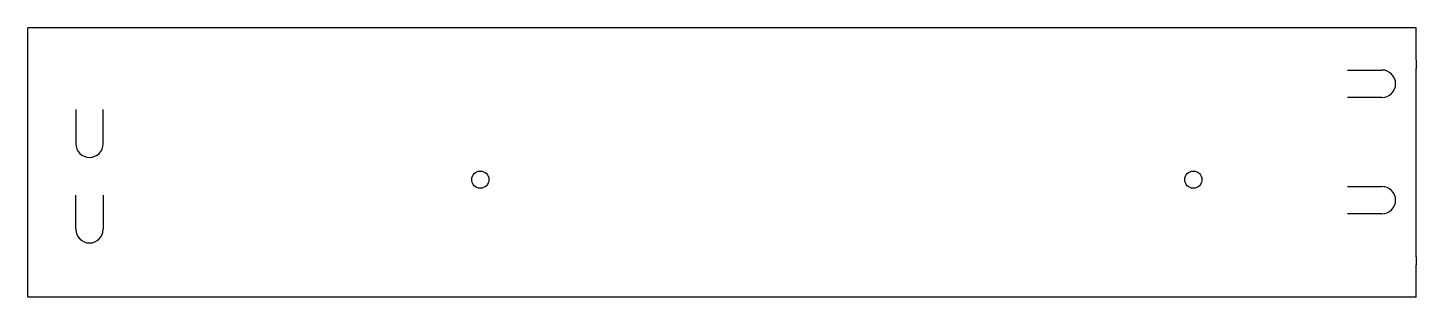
# Model space of a CAD drawing. Header units: millimetres. Extents: x 108 to 513, y 184 to 262.
import ezdxf

# ---------------------------------------------------------------- set-up
doc = ezdxf.new("R2010")
doc.units = ezdxf.units.MM
doc.layers.add('Default', color=7, linetype='Continuous')
doc.layers.add('SUPORTE_ESQ_DA_C', color=7, linetype='Continuous')

# ---------------------------------------------------------------- blocks, each defined once
blk = doc.blocks.new('SE')
at = {"layer": 'SUPORTE_ESQ_DA_C', "color": 7, "linetype": 'Continuous'}
for p, q in [((512.8, 262.2), (107.8, 262.2)), ((107.8, 252.7), (107.8, 262.2)), ((512.8, 252.7), (512.8, 262.2)), ((107.8, 250.35), (107.8, 252.7)), ((512.8, 252.7), (512.8, 250.35)), ((107.8, 195.35), (107.8, 250.35)), ((492.8, 249.85), (502.8, 249.85)), ((512.8, 195.35), (512.8, 250.35)), ((502.8, 241.85), (492.8, 241.85)), ((121.8, 238.35), (121.8, 228.35)), ((129.8, 228.35), (129.8, 238.35)), ((492.8, 215.85), (502.8, 215.85)), ((121.8, 203.35), (121.8, 213.35)), ((129.8, 213.35), (129.8, 203.35)), ((502.8, 207.85), (492.8, 207.85)), ((107.8, 193.01), (107.8, 195.35)), ((512.8, 195.35), (512.8, 193.01)), ((107.8, 183.51), (107.8, 193.01)), ((512.8, 183.51), (512.8, 193.01)), ((512.8, 183.51), (107.8, 183.51))]:
    blk.add_line(p, q, dxfattribs=at)
for centre in [(239.8, 217.85), (447.8, 217.85)]:
    blk.add_circle(centre, 2.5, dxfattribs=at)
for centre, start, end in [((502.8, 245.85), 270, 90), ((125.8, 228.35), 180, 360), ((502.8, 211.85), 270, 90), ((125.8, 203.35), 180, 0)]:
    blk.add_arc(centre, 4, start, end, dxfattribs=at)

msp = doc.modelspace()

# ---------------------------------------------------------------- block references
at = {"layer": 'Default'}
msp.add_blockref('SE', (0, 0), dxfattribs=at)

doc.saveas('drawing.dxf')
